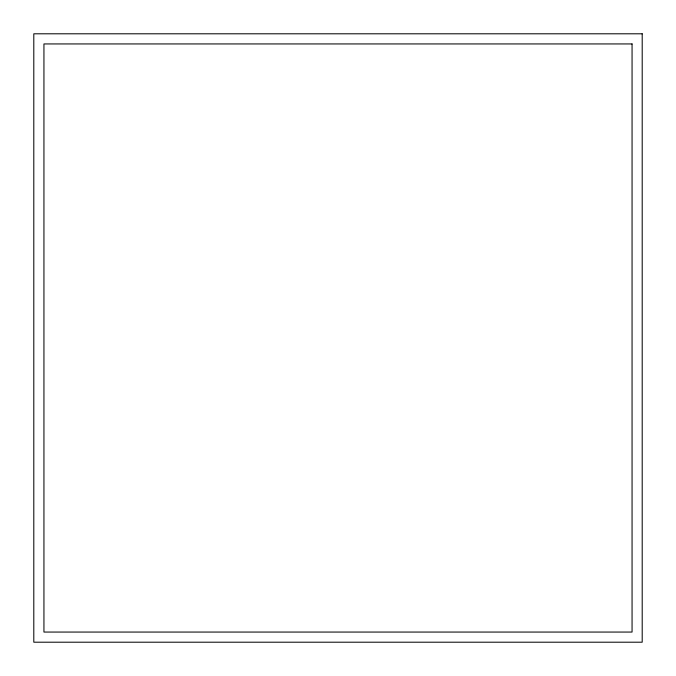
<?xml version="1.0" encoding="UTF-8"?>
<svg xmlns="http://www.w3.org/2000/svg" width="676" height="676" viewBox="0 0 676 676"><rect width="100%" height="100%" fill="white"/><g stroke="black" fill="none" stroke-linecap="round" stroke-linejoin="round"><path stroke-width="1.01" d="M642.2 33.8L33.8 33.8L33.8 642.2L642.2 642.2L642.2 33.8M632.06 43.94L43.94 43.94L43.94 632.06L632.06 632.06L632.06 43.94"/></g></svg>
